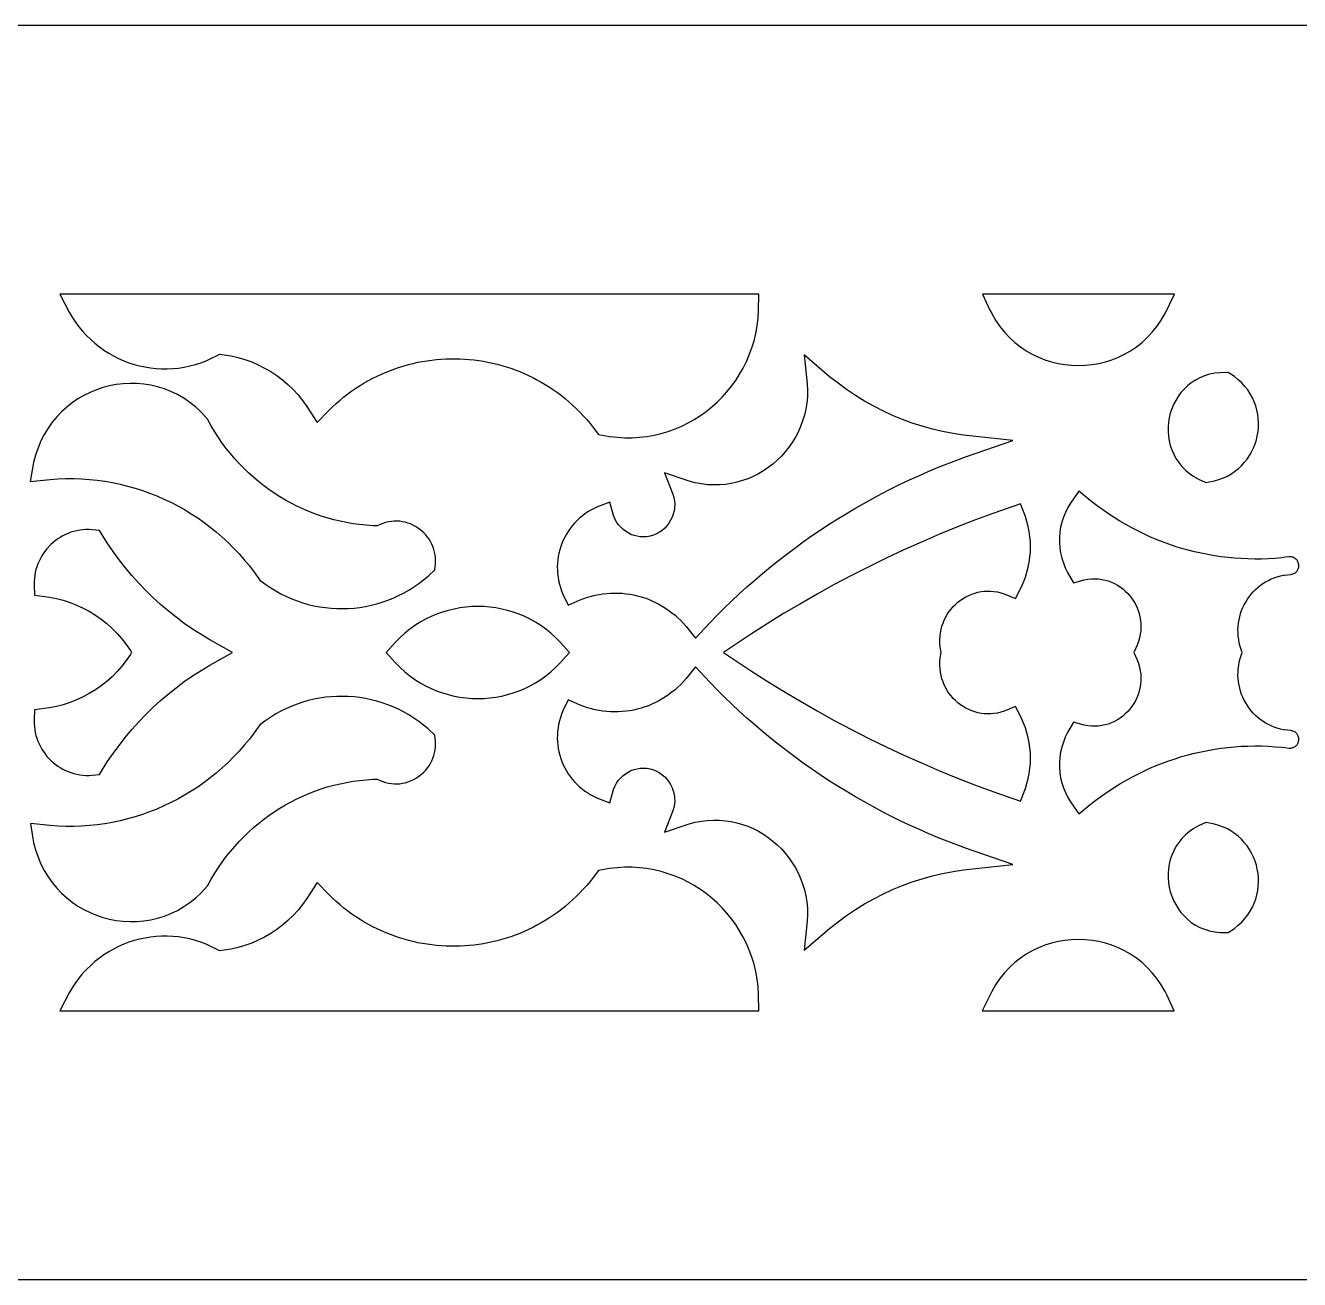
# Model space of a CAD drawing. Extents: x 431 to 1231, y 1060 to 1200.
# Drawn here: x 970.5 to 1112.7, y 1060.1 to 1200.1 of the extents above; entities that cross this region are included whole.
import ezdxf

# ---------------------------------------------------------------- set-up
doc = ezdxf.new("R2010")
doc.units = 0
doc.layers.add('LAYER_2', color=174, linetype='CONTINUOUS')

msp = doc.modelspace()

# ---------------------------------------------------------------- linework, layer by layer
at = {"layer": 'LAYER_2'}
for points in [[(430.92, 1060.08), (1230.92, 1060.08), (1230.92, 1200.08), (430.92, 1200.08)], [(1052.16, 1166.54), (1052.26, 1167.39), (1052.32, 1168.25), (1052.34, 1170.08), (974.33, 1170.08), (975.37, 1168.09), (975.71, 1167.52), (976.07, 1166.97), (976.46, 1166.44), (976.87, 1165.94), (977.31, 1165.47), (977.77, 1165.02), (978.24, 1164.6), (978.74, 1164.21), (979.25, 1163.84), (979.78, 1163.5), (980.32, 1163.19), (980.88, 1162.91), (981.45, 1162.66), (982.03, 1162.44), (982.63, 1162.25), (983.23, 1162.09), (983.84, 1161.96), (984.45, 1161.86), (985.07, 1161.79), (985.69, 1161.76), (986.32, 1161.75), (986.95, 1161.78), (987.58, 1161.84), (988.2, 1161.94), (988.83, 1162.07), (989.45, 1162.23), (990.06, 1162.43), (990.67, 1162.66), (991.27, 1162.93), (991.87, 1163.23), (992.14, 1163.39), (992.65, 1163.33), (993.44, 1163.2), (994.22, 1163.02), (994.99, 1162.79), (995.74, 1162.52), (996.47, 1162.2), (997.18, 1161.84), (997.87, 1161.44), (998.53, 1161), (999.17, 1160.52), (999.78, 1160), (1000.36, 1159.44), (1000.91, 1158.84), (1001.42, 1158.21), (1001.9, 1157.55), (1003.03, 1155.75), (1004.34, 1157.09), (1004.75, 1157.5), (1005.17, 1157.88), (1005.6, 1158.25), (1006.04, 1158.61), (1006.48, 1158.95), (1006.93, 1159.28), (1007.38, 1159.59), (1007.85, 1159.89), (1008.31, 1160.18), (1008.79, 1160.45), (1009.27, 1160.7), (1009.75, 1160.94), (1010.24, 1161.17), (1010.73, 1161.38), (1011.23, 1161.58), (1011.73, 1161.77), (1012.24, 1161.94), (1012.74, 1162.09), (1013.25, 1162.23), (1013.77, 1162.36), (1014.28, 1162.48), (1014.8, 1162.57), (1015.32, 1162.66), (1015.84, 1162.73), (1016.37, 1162.79), (1016.89, 1162.83), (1017.41, 1162.86), (1017.94, 1162.88), (1018.46, 1162.88), (1018.99, 1162.87), (1019.51, 1162.84), (1020.03, 1162.8), (1020.56, 1162.75), (1021.08, 1162.68), (1021.6, 1162.6), (1022.11, 1162.5), (1022.63, 1162.39), (1023.14, 1162.27), (1023.65, 1162.13), (1024.15, 1161.98), (1024.65, 1161.81), (1025.15, 1161.64), (1025.65, 1161.44), (1026.14, 1161.24), (1026.62, 1161.02), (1027.1, 1160.79), (1027.58, 1160.54), (1028.04, 1160.28), (1028.51, 1160), (1028.97, 1159.72), (1029.42, 1159.42), (1029.86, 1159.1), (1030.3, 1158.77), (1030.73, 1158.43), (1031.15, 1158.08), (1031.56, 1157.71), (1031.97, 1157.32), (1032.37, 1156.93), (1032.75, 1156.52), (1033.13, 1156.09), (1033.5, 1155.66), (1033.86, 1155.21), (1034.46, 1154.42), (1035.68, 1154.21), (1036.53, 1154.11), (1037.37, 1154.06), (1038.21, 1154.06), (1039.04, 1154.11), (1039.86, 1154.21), (1040.66, 1154.35), (1041.46, 1154.54), (1042.23, 1154.77), (1042.99, 1155.05), (1043.73, 1155.36), (1044.45, 1155.71), (1045.14, 1156.11), (1045.82, 1156.54), (1046.46, 1157), (1047.09, 1157.5), (1047.68, 1158.03), (1048.25, 1158.59), (1048.78, 1159.19), (1049.29, 1159.81), (1049.76, 1160.46), (1050.2, 1161.14), (1050.6, 1161.84), (1050.96, 1162.57), (1051.28, 1163.33), (1051.56, 1164.1), (1051.81, 1164.89), (1052, 1165.71)], [(1097.69, 1167.93), (1098.74, 1170.08), (1077.31, 1170.08), (1078.14, 1168.32), (1078.34, 1167.92), (1078.77, 1167.19), (1079.25, 1166.49), (1079.76, 1165.85), (1080.32, 1165.26), (1080.91, 1164.71), (1081.53, 1164.22), (1082.18, 1163.78), (1082.86, 1163.39), (1083.56, 1163.06), (1084.27, 1162.77), (1085, 1162.54), (1085.74, 1162.36), (1086.49, 1162.23), (1087.25, 1162.15), (1088.01, 1162.13), (1088.77, 1162.15), (1089.53, 1162.23), (1090.28, 1162.36), (1091.02, 1162.54), (1091.75, 1162.77), (1092.47, 1163.06), (1093.16, 1163.39), (1093.84, 1163.78), (1094.49, 1164.22), (1095.11, 1164.71), (1095.7, 1165.26), (1096.26, 1165.85), (1096.78, 1166.49), (1097.25, 1167.19)], [(1069.46, 1155.7), (1068.36, 1156.11), (1067.27, 1156.56), (1066.2, 1157.05), (1065.16, 1157.58), (1064.13, 1158.16), (1063.12, 1158.78), (1062.14, 1159.44), (1061.18, 1160.14), (1060.24, 1160.87), (1057.42, 1163.3), (1057.75, 1160.06), (1057.78, 1159.34), (1057.76, 1158.62), (1057.69, 1157.93), (1057.58, 1157.24), (1057.43, 1156.58), (1057.23, 1155.93), (1057, 1155.3), (1056.73, 1154.69), (1056.42, 1154.11), (1056.08, 1153.54), (1055.7, 1153.01), (1055.29, 1152.49), (1054.86, 1152.01), (1054.39, 1151.55), (1053.9, 1151.12), (1053.39, 1150.73), (1052.85, 1150.37), (1052.3, 1150.04), (1051.72, 1149.75), (1051.13, 1149.49), (1050.52, 1149.27), (1049.89, 1149.09), (1049.25, 1148.95), (1048.61, 1148.85), (1047.95, 1148.8), (1047.28, 1148.79), (1046.61, 1148.82), (1045.93, 1148.9), (1045.25, 1149.03), (1044.56, 1149.21), (1041.81, 1150.14), (1042.75, 1147.76), (1042.86, 1147.39), (1042.92, 1147.01), (1042.95, 1146.63), (1042.93, 1146.25), (1042.88, 1145.89), (1042.79, 1145.52), (1042.66, 1145.18), (1042.5, 1144.84), (1042.31, 1144.53), (1042.09, 1144.23), (1041.84, 1143.97), (1041.56, 1143.72), (1041.26, 1143.51), (1040.93, 1143.33), (1040.57, 1143.18), (1040.2, 1143.07), (1039.84, 1143.01), (1039.47, 1142.99), (1039.11, 1143), (1038.76, 1143.06), (1038.41, 1143.15), (1038.07, 1143.27), (1037.75, 1143.43), (1037.45, 1143.62), (1037.16, 1143.85), (1036.9, 1144.1), (1036.66, 1144.38), (1036.46, 1144.69), (1036.28, 1145.02), (1036.13, 1145.38), (1035.71, 1146.86), (1034.33, 1146.33), (1033.95, 1146.16), (1033.6, 1145.98), (1033.25, 1145.77), (1032.93, 1145.55), (1032.61, 1145.32), (1032.31, 1145.07), (1032.03, 1144.8), (1031.76, 1144.52), (1031.51, 1144.23), (1031.28, 1143.93), (1031.06, 1143.61), (1030.86, 1143.29), (1030.68, 1142.96), (1030.51, 1142.62), (1030.36, 1142.27), (1030.23, 1141.91), (1030.12, 1141.55), (1030.03, 1141.18), (1029.96, 1140.8), (1029.9, 1140.43), (1029.87, 1140.04), (1029.85, 1139.66), (1029.86, 1139.27), (1029.88, 1138.89), (1029.93, 1138.5), (1029.99, 1138.11), (1030.08, 1137.73), (1030.19, 1137.34), (1030.32, 1136.96), (1030.48, 1136.59), (1031.06, 1135.37), (1032.39, 1135.95), (1032.81, 1136.11), (1033.23, 1136.25), (1033.65, 1136.38), (1034.08, 1136.48), (1034.51, 1136.57), (1034.94, 1136.63), (1035.37, 1136.68), (1035.8, 1136.71), (1036.23, 1136.72), (1036.66, 1136.71), (1037.09, 1136.69), (1037.52, 1136.65), (1037.94, 1136.59), (1038.36, 1136.51), (1038.78, 1136.41), (1039.2, 1136.3), (1039.61, 1136.17), (1040.01, 1136.02), (1040.41, 1135.86), (1040.8, 1135.68), (1041.18, 1135.48), (1041.56, 1135.27), (1041.93, 1135.04), (1042.29, 1134.79), (1042.64, 1134.53), (1042.99, 1134.25), (1043.32, 1133.95), (1043.64, 1133.64), (1043.95, 1133.32), (1044.25, 1132.98), (1045.27, 1131.7), (1046.87, 1133.39), (1047.67, 1134.22), (1048.49, 1135.03), (1049.32, 1135.84), (1050.16, 1136.62), (1051.02, 1137.4), (1051.88, 1138.16), (1052.76, 1138.91), (1053.64, 1139.64), (1054.54, 1140.36), (1055.45, 1141.06), (1056.36, 1141.75), (1057.29, 1142.43), (1058.23, 1143.09), (1059.18, 1143.73), (1060.13, 1144.36), (1061.1, 1144.98), (1062.08, 1145.58), (1063.06, 1146.16), (1064.05, 1146.73), (1065.06, 1147.29), (1066.07, 1147.83), (1067.08, 1148.35), (1068.11, 1148.86), (1069.15, 1149.35), (1070.19, 1149.82), (1071.24, 1150.28), (1072.3, 1150.72), (1073.37, 1151.15), (1074.44, 1151.56), (1075.52, 1151.95), (1080.69, 1153.75), (1075.19, 1154.36), (1074.02, 1154.53), (1072.86, 1154.76), (1071.72, 1155.03), (1070.58, 1155.34)], [(1104.74, 1161.33), (1103.84, 1161.32), (1103.23, 1161.26), (1102.65, 1161.15), (1102.09, 1160.98), (1101.56, 1160.76), (1101.07, 1160.5), (1100.61, 1160.2), (1100.19, 1159.87), (1099.8, 1159.5), (1099.45, 1159.1), (1099.14, 1158.68), (1098.87, 1158.23), (1098.63, 1157.77), (1098.43, 1157.29), (1098.27, 1156.8), (1098.15, 1156.29), (1098.07, 1155.78), (1098.03, 1155.26), (1098.02, 1154.75), (1098.06, 1154.23), (1098.14, 1153.71), (1098.27, 1153.2), (1098.43, 1152.7), (1098.65, 1152.21), (1098.9, 1151.73), (1099.21, 1151.28), (1099.56, 1150.85), (1099.96, 1150.44), (1100.4, 1150.07), (1100.89, 1149.73), (1101.43, 1149.43), (1102.25, 1149.07), (1103.06, 1149.21), (1103.59, 1149.35), (1104.1, 1149.53), (1104.57, 1149.75), (1105.02, 1150), (1105.45, 1150.28), (1105.84, 1150.59), (1106.2, 1150.92), (1106.53, 1151.29), (1106.84, 1151.67), (1107.11, 1152.07), (1107.34, 1152.49), (1107.55, 1152.92), (1107.73, 1153.37), (1107.87, 1153.82), (1107.98, 1154.29), (1108.06, 1154.76), (1108.1, 1155.23), (1108.11, 1155.71), (1108.09, 1156.19), (1108.03, 1156.67), (1107.94, 1157.14), (1107.81, 1157.61), (1107.64, 1158.07), (1107.44, 1158.52), (1107.2, 1158.96), (1106.92, 1159.39), (1106.6, 1159.79), (1106.25, 1160.18), (1105.86, 1160.54), (1105.43, 1160.88)], [(1016.22, 1140.98), (1016.16, 1141.29), (1016.07, 1141.6), (1015.97, 1141.9), (1015.84, 1142.19), (1015.7, 1142.46), (1015.54, 1142.72), (1015.37, 1142.97), (1015.17, 1143.21), (1014.96, 1143.43), (1014.74, 1143.64), (1014.51, 1143.83), (1014.26, 1144.01), (1014.01, 1144.16), (1013.74, 1144.3), (1013.46, 1144.43), (1013.17, 1144.53), (1012.88, 1144.62), (1012.58, 1144.68), (1012.27, 1144.73), (1011.96, 1144.75), (1011.64, 1144.75), (1011.33, 1144.72), (1011.01, 1144.67), (1010.69, 1144.6), (1010.38, 1144.5), (1010.07, 1144.38), (1009.74, 1144.22), (1009.27, 1144.24), (1008.52, 1144.29), (1007.79, 1144.36), (1007.05, 1144.46), (1006.32, 1144.58), (1005.6, 1144.73), (1004.89, 1144.9), (1004.18, 1145.1), (1003.49, 1145.32), (1002.8, 1145.56), (1002.12, 1145.83), (1001.45, 1146.11), (1000.79, 1146.42), (1000.14, 1146.75), (999.5, 1147.1), (998.87, 1147.47), (998.26, 1147.87), (997.65, 1148.28), (997.07, 1148.72), (996.49, 1149.17), (995.93, 1149.64), (995.39, 1150.13), (994.86, 1150.65), (994.34, 1151.18), (993.84, 1151.72), (993.36, 1152.29), (992.9, 1152.87), (992.46, 1153.47), (992.03, 1154.09), (991.62, 1154.73), (991.23, 1155.38), (990.81, 1156.15), (990.45, 1156.55), (990.15, 1156.87), (989.83, 1157.17), (989.51, 1157.47), (988.85, 1157.99), (988.17, 1158.46), (987.46, 1158.87), (986.73, 1159.22), (985.99, 1159.51), (985.24, 1159.75), (984.47, 1159.93), (983.71, 1160.05), (982.93, 1160.12), (982.16, 1160.13), (981.39, 1160.09), (980.63, 1160), (979.88, 1159.85), (979.14, 1159.66), (978.41, 1159.41), (977.7, 1159.12), (977.01, 1158.78), (976.35, 1158.39), (975.71, 1157.96), (975.1, 1157.48), (974.52, 1156.95), (973.98, 1156.38), (973.47, 1155.78), (973.01, 1155.12), (972.58, 1154.43), (972.21, 1153.7), (971.89, 1152.93), (971.62, 1152.13), (971.4, 1151.29), (971.02, 1149.17), (973.24, 1149.41), (974.12, 1149.47), (975.01, 1149.5), (975.88, 1149.5), (976.76, 1149.47), (977.63, 1149.41), (978.49, 1149.32), (979.35, 1149.2), (980.2, 1149.05), (981.05, 1148.87), (981.89, 1148.67), (982.72, 1148.43), (983.54, 1148.17), (984.35, 1147.88), (985.15, 1147.56), (985.94, 1147.22), (986.72, 1146.85), (987.49, 1146.45), (988.24, 1146.03), (988.98, 1145.58), (989.71, 1145.11), (990.42, 1144.61), (991.11, 1144.09), (991.79, 1143.54), (992.45, 1142.97), (993.1, 1142.37), (993.72, 1141.75), (994.33, 1141.11), (994.91, 1140.44), (995.48, 1139.75), (996.02, 1139.04), (996.65, 1138.16), (997.3, 1137.68), (997.86, 1137.3), (998.43, 1136.95), (999.01, 1136.63), (999.61, 1136.34), (1000.21, 1136.08), (1000.82, 1135.84), (1001.44, 1135.64), (1002.06, 1135.46), (1002.69, 1135.31), (1003.32, 1135.19), (1003.96, 1135.09), (1004.6, 1135.03), (1005.24, 1134.99), (1005.88, 1134.98), (1006.52, 1135), (1007.16, 1135.05), (1007.8, 1135.12), (1008.43, 1135.23), (1009.06, 1135.36), (1009.69, 1135.52), (1010.31, 1135.7), (1010.92, 1135.92), (1011.52, 1136.16), (1012.11, 1136.43), (1012.7, 1136.72), (1013.27, 1137.05), (1013.83, 1137.4), (1014.38, 1137.78), (1014.91, 1138.18), (1015.43, 1138.61), (1016.19, 1139.31), (1016.26, 1139.98), (1016.27, 1140.32), (1016.25, 1140.65)], [(1088.07, 1112.07), (1089.51, 1113.25), (1090.12, 1113.72), (1090.74, 1114.17), (1091.37, 1114.61), (1092, 1115.02), (1092.65, 1115.42), (1093.3, 1115.81), (1093.97, 1116.17), (1094.64, 1116.52), (1095.32, 1116.85), (1096, 1117.16), (1096.69, 1117.46), (1097.39, 1117.74), (1098.1, 1117.99), (1098.81, 1118.23), (1099.53, 1118.46), (1100.25, 1118.66), (1100.98, 1118.84), (1101.71, 1119.01), (1102.45, 1119.16), (1103.19, 1119.28), (1103.93, 1119.39), (1104.68, 1119.48), (1105.43, 1119.56), (1106.18, 1119.61), (1106.93, 1119.64), (1107.69, 1119.65), (1108.45, 1119.65), (1109.2, 1119.62), (1109.96, 1119.57), (1110.71, 1119.51), (1111.05, 1119.46), (1111.52, 1119.42), (1111.64, 1119.41), (1111.75, 1119.42), (1111.86, 1119.44), (1111.96, 1119.46), (1112.05, 1119.5), (1112.14, 1119.54), (1112.22, 1119.59), (1112.29, 1119.65), (1112.35, 1119.72), (1112.41, 1119.79), (1112.46, 1119.86), (1112.5, 1119.94), (1112.54, 1120.03), (1112.57, 1120.11), (1112.59, 1120.2), (1112.6, 1120.29), (1112.61, 1120.38), (1112.61, 1120.47), (1112.6, 1120.56), (1112.58, 1120.65), (1112.55, 1120.74), (1112.52, 1120.82), (1112.48, 1120.9), (1112.43, 1120.98), (1112.37, 1121.05), (1112.3, 1121.12), (1112.23, 1121.18), (1112.14, 1121.23), (1112.05, 1121.27), (1111.95, 1121.31), (1111.84, 1121.34), (1111.72, 1121.36), (1110.97, 1121.44), (1110.92, 1121.45), (1110.55, 1121.53), (1110.2, 1121.63), (1109.86, 1121.74), (1109.53, 1121.88), (1109.21, 1122.03), (1108.9, 1122.21), (1108.6, 1122.4), (1108.31, 1122.6), (1108.04, 1122.82), (1107.78, 1123.06), (1107.53, 1123.31), (1107.3, 1123.58), (1107.08, 1123.86), (1106.88, 1124.15), (1106.69, 1124.45), (1106.52, 1124.76), (1106.37, 1125.08), (1106.23, 1125.41), (1106.12, 1125.75), (1106.02, 1126.09), (1105.94, 1126.45), (1105.88, 1126.8), (1105.84, 1127.16), (1105.82, 1127.53), (1105.83, 1127.9), (1105.85, 1128.27), (1105.9, 1128.64), (1105.97, 1129.02), (1106.06, 1129.4), (1106.28, 1130.08), (1106.06, 1130.77), (1105.97, 1131.15), (1105.9, 1131.52), (1105.85, 1131.9), (1105.83, 1132.27), (1105.82, 1132.64), (1105.84, 1133), (1105.88, 1133.37), (1105.94, 1133.72), (1106.02, 1134.07), (1106.12, 1134.42), (1106.23, 1134.76), (1106.37, 1135.09), (1106.52, 1135.41), (1106.69, 1135.72), (1106.88, 1136.02), (1107.08, 1136.31), (1107.3, 1136.59), (1107.53, 1136.85), (1107.78, 1137.11), (1108.04, 1137.34), (1108.31, 1137.57), (1108.6, 1137.77), (1108.9, 1137.96), (1109.21, 1138.13), (1109.53, 1138.29), (1109.86, 1138.43), (1110.2, 1138.54), (1110.55, 1138.64), (1110.92, 1138.72), (1110.97, 1138.72), (1111.72, 1138.81), (1111.84, 1138.83), (1111.95, 1138.86), (1112.05, 1138.89), (1112.14, 1138.94), (1112.23, 1138.99), (1112.3, 1139.05), (1112.37, 1139.12), (1112.43, 1139.19), (1112.48, 1139.27), (1112.52, 1139.35), (1112.55, 1139.43), (1112.58, 1139.52), (1112.6, 1139.61), (1112.61, 1139.7), (1112.61, 1139.79), (1112.6, 1139.88), (1112.59, 1139.97), (1112.57, 1140.06), (1112.54, 1140.14), (1112.5, 1140.22), (1112.46, 1140.3), (1112.41, 1140.38), (1112.35, 1140.45), (1112.29, 1140.52), (1112.22, 1140.57), (1112.14, 1140.63), (1112.05, 1140.67), (1111.96, 1140.71), (1111.86, 1140.73), (1111.75, 1140.75), (1111.64, 1140.76), (1111.52, 1140.75), (1111.05, 1140.71), (1110.71, 1140.66), (1109.96, 1140.59), (1109.2, 1140.55), (1108.45, 1140.52), (1107.69, 1140.52), (1106.93, 1140.53), (1106.18, 1140.56), (1105.43, 1140.61), (1104.68, 1140.68), (1103.93, 1140.77), (1103.19, 1140.88), (1102.45, 1141.01), (1101.71, 1141.16), (1100.98, 1141.33), (1100.25, 1141.51), (1099.53, 1141.71), (1098.81, 1141.93), (1098.1, 1142.17), (1097.39, 1142.43), (1096.69, 1142.71), (1096, 1143), (1095.32, 1143.32), (1094.64, 1143.65), (1093.97, 1143.99), (1093.3, 1144.36), (1092.65, 1144.74), (1092, 1145.14), (1091.37, 1145.56), (1090.74, 1146), (1090.12, 1146.45), (1089.51, 1146.92), (1088.07, 1148.09), (1087.13, 1146.77), (1086.82, 1146.26), (1086.56, 1145.73), (1086.34, 1145.19), (1086.16, 1144.64), (1086.03, 1144.07), (1085.94, 1143.5), (1085.89, 1142.93), (1085.89, 1142.35), (1085.93, 1141.77), (1086.02, 1141.2), (1086.15, 1140.63), (1086.33, 1140.08), (1086.54, 1139.53), (1086.81, 1139), (1087.48, 1137.87), (1088.67, 1138.19), (1089.08, 1138.26), (1089.48, 1138.31), (1089.87, 1138.32), (1090.25, 1138.3), (1090.63, 1138.25), (1090.99, 1138.17), (1091.35, 1138.07), (1091.7, 1137.94), (1092.03, 1137.79), (1092.36, 1137.61), (1092.67, 1137.41), (1092.96, 1137.19), (1093.24, 1136.94), (1093.51, 1136.68), (1093.75, 1136.4), (1093.98, 1136.1), (1094.19, 1135.79), (1094.37, 1135.47), (1094.54, 1135.13), (1094.68, 1134.78), (1094.79, 1134.42), (1094.88, 1134.05), (1094.95, 1133.67), (1094.98, 1133.29), (1094.99, 1132.9), (1094.97, 1132.51), (1094.92, 1132.12), (1094.84, 1131.72), (1094.72, 1131.32), (1094.57, 1130.92), (1094.19, 1130.08), (1094.57, 1129.25), (1094.72, 1128.85), (1094.84, 1128.45), (1094.92, 1128.05), (1094.97, 1127.66), (1094.99, 1127.27), (1094.98, 1126.88), (1094.95, 1126.5), (1094.88, 1126.12), (1094.79, 1125.75), (1094.68, 1125.39), (1094.54, 1125.04), (1094.37, 1124.7), (1094.19, 1124.38), (1093.98, 1124.06), (1093.75, 1123.77), (1093.51, 1123.49), (1093.24, 1123.23), (1092.96, 1122.98), (1092.67, 1122.76), (1092.36, 1122.56), (1092.03, 1122.38), (1091.7, 1122.23), (1091.35, 1122.1), (1090.99, 1122), (1090.63, 1121.92), (1090.25, 1121.87), (1089.87, 1121.85), (1089.48, 1121.86), (1089.08, 1121.91), (1088.67, 1121.98), (1087.48, 1122.3), (1086.81, 1121.17), (1086.54, 1120.64), (1086.33, 1120.09), (1086.15, 1119.53), (1086.02, 1118.97), (1085.93, 1118.39), (1085.89, 1117.82), (1085.89, 1117.24), (1085.94, 1116.67), (1086.03, 1116.1), (1086.16, 1115.53), (1086.34, 1114.98), (1086.56, 1114.44), (1086.82, 1113.91), (1087.13, 1113.4)], [(1048.41, 1130.08), (1051.43, 1128.07), (1053.26, 1126.9), (1055.11, 1125.75), (1056.98, 1124.64), (1058.86, 1123.56), (1060.76, 1122.51), (1062.68, 1121.49), (1064.62, 1120.5), (1066.57, 1119.55), (1068.53, 1118.63), (1070.51, 1117.75), (1072.51, 1116.89), (1074.52, 1116.07), (1076.54, 1115.28), (1078.58, 1114.53), (1081.54, 1113.49), (1082.09, 1114.91), (1082.26, 1115.46), (1082.41, 1116.02), (1082.52, 1116.59), (1082.6, 1117.16), (1082.65, 1117.73), (1082.66, 1118.3), (1082.65, 1118.87), (1082.6, 1119.44), (1082.52, 1120.01), (1082.41, 1120.57), (1082.27, 1121.13), (1082.1, 1121.67), (1081.89, 1122.21), (1081.65, 1122.75), (1080.98, 1124.04), (1079.72, 1123.54), (1079.34, 1123.42), (1078.97, 1123.33), (1078.59, 1123.27), (1078.22, 1123.23), (1077.86, 1123.23), (1077.5, 1123.25), (1077.14, 1123.29), (1076.79, 1123.36), (1076.44, 1123.45), (1076.11, 1123.57), (1075.78, 1123.71), (1075.46, 1123.87), (1075.15, 1124.05), (1074.85, 1124.25), (1074.57, 1124.47), (1074.3, 1124.71), (1074.04, 1124.96), (1073.81, 1125.23), (1073.58, 1125.52), (1073.38, 1125.82), (1073.2, 1126.14), (1073.04, 1126.47), (1072.9, 1126.81), (1072.78, 1127.16), (1072.68, 1127.52), (1072.62, 1127.9), (1072.57, 1128.28), (1072.55, 1128.67), (1072.56, 1129.07), (1072.6, 1129.48), (1072.7, 1130.08), (1072.6, 1130.69), (1072.56, 1131.1), (1072.55, 1131.5), (1072.57, 1131.89), (1072.62, 1132.27), (1072.68, 1132.64), (1072.78, 1133.01), (1072.9, 1133.36), (1073.04, 1133.7), (1073.2, 1134.03), (1073.38, 1134.35), (1073.58, 1134.65), (1073.81, 1134.94), (1074.04, 1135.21), (1074.3, 1135.46), (1074.57, 1135.7), (1074.85, 1135.92), (1075.15, 1136.12), (1075.46, 1136.3), (1075.78, 1136.46), (1076.11, 1136.6), (1076.44, 1136.71), (1076.79, 1136.81), (1077.14, 1136.88), (1077.5, 1136.92), (1077.86, 1136.94), (1078.22, 1136.93), (1078.59, 1136.9), (1078.97, 1136.84), (1079.34, 1136.75), (1079.72, 1136.63), (1080.98, 1136.13), (1081.65, 1137.42), (1081.89, 1137.95), (1082.1, 1138.49), (1082.27, 1139.04), (1082.41, 1139.6), (1082.52, 1140.16), (1082.6, 1140.73), (1082.65, 1141.3), (1082.66, 1141.87), (1082.65, 1142.44), (1082.6, 1143.01), (1082.52, 1143.58), (1082.41, 1144.14), (1082.26, 1144.7), (1082.09, 1145.26), (1081.54, 1146.68), (1078.58, 1145.64), (1076.54, 1144.88), (1074.52, 1144.1), (1072.51, 1143.28), (1070.51, 1142.42), (1068.53, 1141.54), (1066.57, 1140.62), (1064.62, 1139.66), (1062.68, 1138.68), (1060.76, 1137.66), (1058.86, 1136.61), (1056.98, 1135.53), (1055.11, 1134.42), (1053.26, 1133.27), (1051.43, 1132.09)], [(973.82, 1142.56), (973.33, 1142.14), (972.88, 1141.67), (972.49, 1141.16), (972.31, 1140.87), (972.15, 1140.58), (972, 1140.28), (971.87, 1139.98), (971.76, 1139.66), (971.66, 1139.34), (971.58, 1139.01), (971.52, 1138.67), (971.48, 1138.33), (971.45, 1137.98), (971.45, 1137.63), (971.5, 1136.49), (973.16, 1136.27), (973.94, 1136.12), (974.71, 1135.92), (975.46, 1135.67), (976.2, 1135.38), (976.92, 1135.05), (977.61, 1134.68), (978.29, 1134.26), (978.93, 1133.81), (979.56, 1133.31), (980.15, 1132.78), (980.71, 1132.22), (981.24, 1131.62), (981.74, 1130.98), (982.2, 1130.31), (982.34, 1130.08), (982.2, 1129.86), (981.74, 1129.19), (981.24, 1128.55), (980.71, 1127.95), (980.15, 1127.38), (979.56, 1126.85), (978.93, 1126.36), (978.29, 1125.91), (977.61, 1125.49), (976.92, 1125.12), (976.2, 1124.79), (975.46, 1124.5), (974.71, 1124.25), (973.94, 1124.05), (973.16, 1123.9), (971.5, 1123.68), (971.45, 1122.54), (971.45, 1122.18), (971.48, 1121.84), (971.52, 1121.5), (971.58, 1121.16), (971.66, 1120.83), (971.76, 1120.51), (971.87, 1120.19), (972, 1119.89), (972.15, 1119.59), (972.31, 1119.3), (972.49, 1119.02), (972.68, 1118.76), (972.89, 1118.49), (973.33, 1118.02), (973.82, 1117.61), (974.09, 1117.41), (974.37, 1117.23), (974.65, 1117.07), (974.95, 1116.92), (975.25, 1116.79), (975.57, 1116.67), (975.89, 1116.58), (976.22, 1116.5), (976.55, 1116.43), (976.89, 1116.39), (977.24, 1116.37), (977.59, 1116.37), (977.94, 1116.39), (978.74, 1116.48), (979.62, 1117.86), (980.26, 1118.8), (980.94, 1119.72), (981.64, 1120.62), (982.37, 1121.49), (983.13, 1122.34), (983.91, 1123.15), (984.72, 1123.95), (985.56, 1124.71), (986.42, 1125.45), (987.3, 1126.15), (988.21, 1126.83), (989.14, 1127.48), (990.09, 1128.09), (991.06, 1128.68), (993.59, 1130.08), (991.06, 1131.49), (990.09, 1132.08), (989.14, 1132.69), (988.21, 1133.34), (987.3, 1134.02), (986.42, 1134.72), (985.56, 1135.46), (984.72, 1136.22), (983.91, 1137.01), (983.13, 1137.83), (982.37, 1138.68), (981.64, 1139.55), (980.94, 1140.44), (980.26, 1141.36), (979.62, 1142.31), (978.74, 1143.69), (977.94, 1143.78), (977.59, 1143.8), (977.24, 1143.8), (976.89, 1143.78), (976.55, 1143.73), (976.22, 1143.67), (975.89, 1143.59), (975.57, 1143.5), (975.25, 1143.38), (974.95, 1143.25), (974.65, 1143.1), (974.37, 1142.94), (974.09, 1142.76)], [(1022.32, 1125.01), (1022.98, 1125.1), (1023.64, 1125.22), (1024.3, 1125.38), (1024.94, 1125.58), (1025.58, 1125.81), (1026.21, 1126.07), (1026.82, 1126.37), (1027.43, 1126.71), (1028.01, 1127.08), (1028.58, 1127.49), (1029.13, 1127.93), (1029.66, 1128.41), (1030.17, 1128.92), (1031.21, 1130.08), (1030.17, 1131.25), (1029.66, 1131.76), (1029.13, 1132.24), (1028.58, 1132.68), (1028.01, 1133.09), (1027.43, 1133.46), (1026.82, 1133.79), (1026.21, 1134.09), (1025.58, 1134.36), (1024.94, 1134.59), (1024.3, 1134.79), (1023.64, 1134.94), (1022.98, 1135.07), (1022.32, 1135.16), (1021.65, 1135.21), (1020.98, 1135.23), (1020.31, 1135.21), (1019.65, 1135.16), (1018.98, 1135.07), (1018.32, 1134.94), (1017.67, 1134.79), (1017.02, 1134.59), (1016.38, 1134.36), (1015.76, 1134.09), (1015.14, 1133.79), (1014.54, 1133.46), (1013.95, 1133.09), (1013.38, 1132.68), (1012.83, 1132.24), (1012.3, 1131.76), (1011.79, 1131.25), (1010.76, 1130.08), (1011.79, 1128.92), (1012.3, 1128.41), (1012.83, 1127.93), (1013.38, 1127.49), (1013.95, 1127.08), (1014.54, 1126.71), (1015.14, 1126.37), (1015.76, 1126.07), (1016.38, 1125.81), (1017.02, 1125.58), (1017.67, 1125.38), (1018.32, 1125.22), (1018.98, 1125.1), (1019.65, 1125.01), (1020.31, 1124.96), (1020.98, 1124.94), (1021.65, 1124.96)], [(1057.42, 1096.86), (1060.24, 1099.29), (1061.18, 1100.03), (1062.14, 1100.73), (1063.12, 1101.39), (1064.13, 1102.01), (1065.16, 1102.59), (1066.2, 1103.12), (1067.27, 1103.61), (1068.36, 1104.06), (1069.46, 1104.47), (1070.58, 1104.83), (1071.72, 1105.14), (1072.86, 1105.41), (1074.02, 1105.63), (1075.19, 1105.81), (1080.69, 1106.42), (1075.52, 1108.21), (1074.44, 1108.61), (1073.37, 1109.02), (1072.3, 1109.44), (1071.24, 1109.89), (1070.19, 1110.35), (1069.15, 1110.82), (1068.11, 1111.31), (1067.08, 1111.82), (1066.07, 1112.34), (1065.06, 1112.88), (1064.05, 1113.44), (1063.06, 1114), (1062.08, 1114.59), (1061.1, 1115.19), (1060.13, 1115.81), (1059.18, 1116.44), (1058.23, 1117.08), (1057.29, 1117.74), (1056.36, 1118.42), (1055.45, 1119.11), (1054.54, 1119.81), (1053.64, 1120.53), (1052.76, 1121.26), (1051.88, 1122.01), (1051.02, 1122.77), (1050.16, 1123.54), (1049.32, 1124.33), (1048.49, 1125.13), (1047.67, 1125.95), (1046.87, 1126.78), (1045.27, 1128.47), (1044.25, 1127.19), (1043.95, 1126.85), (1043.64, 1126.52), (1043.32, 1126.21), (1042.99, 1125.92), (1042.64, 1125.64), (1042.29, 1125.38), (1041.93, 1125.13), (1041.56, 1124.9), (1041.18, 1124.69), (1040.8, 1124.49), (1040.41, 1124.31), (1040.01, 1124.14), (1039.61, 1124), (1039.2, 1123.87), (1038.78, 1123.75), (1038.36, 1123.66), (1037.94, 1123.58), (1037.52, 1123.52), (1037.09, 1123.48), (1036.66, 1123.45), (1036.23, 1123.45), (1035.8, 1123.46), (1035.37, 1123.49), (1034.94, 1123.54), (1034.51, 1123.6), (1034.08, 1123.69), (1033.65, 1123.79), (1033.23, 1123.92), (1032.81, 1124.06), (1032.39, 1124.22), (1031.06, 1124.8), (1030.48, 1123.58), (1030.32, 1123.2), (1030.19, 1122.82), (1030.08, 1122.44), (1029.99, 1122.05), (1029.93, 1121.67), (1029.88, 1121.28), (1029.86, 1120.89), (1029.85, 1120.51), (1029.87, 1120.12), (1029.9, 1119.74), (1029.96, 1119.36), (1030.03, 1118.99), (1030.12, 1118.62), (1030.23, 1118.26), (1030.36, 1117.9), (1030.51, 1117.55), (1030.68, 1117.21), (1030.86, 1116.88), (1031.06, 1116.55), (1031.28, 1116.24), (1031.51, 1115.94), (1031.76, 1115.65), (1032.03, 1115.37), (1032.31, 1115.1), (1032.61, 1114.85), (1032.93, 1114.62), (1033.25, 1114.4), (1033.6, 1114.19), (1033.95, 1114.01), (1034.33, 1113.84), (1035.71, 1113.31), (1036.13, 1114.78), (1036.28, 1115.14), (1036.46, 1115.48), (1036.66, 1115.79), (1036.9, 1116.07), (1037.16, 1116.32), (1037.45, 1116.55), (1037.75, 1116.74), (1038.07, 1116.9), (1038.41, 1117.02), (1038.76, 1117.11), (1039.11, 1117.17), (1039.47, 1117.18), (1039.84, 1117.16), (1040.2, 1117.09), (1040.57, 1116.99), (1040.93, 1116.84), (1041.26, 1116.66), (1041.56, 1116.44), (1041.84, 1116.2), (1042.09, 1115.93), (1042.31, 1115.64), (1042.5, 1115.33), (1042.66, 1114.99), (1042.79, 1114.64), (1042.88, 1114.28), (1042.93, 1113.91), (1042.95, 1113.54), (1042.92, 1113.16), (1042.86, 1112.78), (1042.75, 1112.41), (1041.81, 1110.03), (1044.56, 1110.95), (1045.25, 1111.13), (1045.93, 1111.26), (1046.61, 1111.34), (1047.28, 1111.38), (1047.95, 1111.37), (1048.61, 1111.31), (1049.25, 1111.22), (1049.89, 1111.08), (1050.52, 1110.9), (1051.13, 1110.68), (1051.72, 1110.42), (1052.3, 1110.13), (1052.85, 1109.8), (1053.39, 1109.44), (1053.9, 1109.04), (1054.39, 1108.62), (1054.86, 1108.16), (1055.29, 1107.67), (1055.7, 1107.16), (1056.08, 1106.62), (1056.42, 1106.06), (1056.73, 1105.47), (1057, 1104.87), (1057.23, 1104.24), (1057.43, 1103.59), (1057.58, 1102.93), (1057.69, 1102.24), (1057.76, 1101.54), (1057.78, 1100.83), (1057.75, 1100.1)], [(971.05, 1110.99), (971.32, 1109.31), (971.4, 1108.87), (971.62, 1108.04), (971.89, 1107.24), (972.21, 1106.47), (972.58, 1105.74), (973.01, 1105.04), (973.47, 1104.39), (973.98, 1103.78), (974.52, 1103.22), (975.1, 1102.69), (975.71, 1102.21), (976.35, 1101.78), (977.01, 1101.39), (977.7, 1101.05), (978.41, 1100.76), (979.14, 1100.51), (979.88, 1100.32), (980.63, 1100.17), (981.39, 1100.08), (982.16, 1100.04), (982.93, 1100.05), (983.71, 1100.12), (984.47, 1100.24), (985.24, 1100.42), (985.99, 1100.65), (986.73, 1100.95), (987.46, 1101.3), (988.17, 1101.71), (988.85, 1102.18), (989.51, 1102.71), (990.14, 1103.29), (990.45, 1103.62), (990.81, 1104.02), (991.23, 1104.79), (991.62, 1105.44), (992.03, 1106.08), (992.46, 1106.69), (992.9, 1107.3), (993.36, 1107.88), (993.84, 1108.44), (994.34, 1108.99), (994.86, 1109.52), (995.39, 1110.03), (995.93, 1110.53), (996.49, 1111), (997.07, 1111.45), (997.65, 1111.89), (998.26, 1112.3), (998.87, 1112.69), (999.5, 1113.07), (1000.14, 1113.42), (1000.79, 1113.75), (1001.45, 1114.06), (1002.12, 1114.34), (1002.8, 1114.61), (1003.49, 1114.85), (1004.18, 1115.07), (1004.89, 1115.26), (1005.6, 1115.44), (1006.32, 1115.58), (1007.05, 1115.71), (1007.79, 1115.81), (1008.52, 1115.88), (1009.27, 1115.93), (1009.74, 1115.95), (1010.07, 1115.79), (1010.38, 1115.67), (1010.69, 1115.57), (1011.01, 1115.5), (1011.33, 1115.45), (1011.64, 1115.42), (1011.96, 1115.42), (1012.27, 1115.44), (1012.58, 1115.49), (1012.88, 1115.55), (1013.17, 1115.64), (1013.46, 1115.74), (1013.74, 1115.86), (1014.01, 1116), (1014.26, 1116.16), (1014.51, 1116.34), (1014.74, 1116.53), (1014.96, 1116.74), (1015.17, 1116.96), (1015.37, 1117.19), (1015.54, 1117.44), (1015.7, 1117.71), (1015.84, 1117.98), (1015.97, 1118.27), (1016.07, 1118.57), (1016.16, 1118.87), (1016.22, 1119.19), (1016.25, 1119.52), (1016.27, 1119.85), (1016.26, 1120.19), (1016.19, 1120.86), (1015.43, 1121.55), (1014.91, 1121.99), (1014.38, 1122.39), (1013.83, 1122.77), (1013.27, 1123.12), (1012.7, 1123.45), (1012.11, 1123.74), (1011.52, 1124.01), (1010.92, 1124.25), (1010.31, 1124.47), (1009.69, 1124.65), (1009.06, 1124.81), (1008.43, 1124.94), (1007.8, 1125.05), (1007.16, 1125.12), (1006.52, 1125.17), (1005.88, 1125.19), (1005.24, 1125.18), (1004.6, 1125.14), (1003.96, 1125.08), (1003.32, 1124.98), (1002.69, 1124.86), (1002.06, 1124.71), (1001.44, 1124.53), (1000.82, 1124.33), (1000.21, 1124.09), (999.61, 1123.83), (999.01, 1123.54), (998.43, 1123.22), (997.86, 1122.87), (997.3, 1122.49), (996.65, 1122), (996.02, 1121.13), (995.48, 1120.42), (994.91, 1119.73), (994.33, 1119.06), (993.72, 1118.42), (993.1, 1117.8), (992.45, 1117.2), (991.79, 1116.63), (991.11, 1116.08), (990.42, 1115.56), (989.71, 1115.06), (988.98, 1114.59), (988.24, 1114.14), (987.49, 1113.71), (986.72, 1113.32), (985.94, 1112.95), (985.15, 1112.6), (984.35, 1112.29), (983.54, 1112), (982.72, 1111.74), (981.89, 1111.5), (981.05, 1111.3), (980.2, 1111.12), (979.35, 1110.97), (978.49, 1110.85), (977.63, 1110.76), (976.76, 1110.7), (975.88, 1110.67), (975.01, 1110.67), (974.12, 1110.7), (973.24, 1110.76)], [(1103.23, 1098.91), (1103.84, 1098.84), (1104.74, 1098.83), (1105.43, 1099.29), (1105.86, 1099.63), (1106.25, 1099.99), (1106.6, 1100.37), (1106.92, 1100.78), (1107.2, 1101.2), (1107.44, 1101.64), (1107.64, 1102.1), (1107.81, 1102.56), (1107.94, 1103.03), (1108.03, 1103.5), (1108.09, 1103.98), (1108.11, 1104.46), (1108.1, 1104.94), (1108.06, 1105.41), (1107.98, 1105.88), (1107.87, 1106.35), (1107.73, 1106.8), (1107.55, 1107.25), (1107.34, 1107.68), (1107.11, 1108.1), (1106.84, 1108.5), (1106.53, 1108.88), (1106.2, 1109.24), (1105.84, 1109.58), (1105.45, 1109.89), (1105.02, 1110.17), (1104.57, 1110.42), (1104.1, 1110.64), (1103.59, 1110.82), (1103.06, 1110.95), (1102.25, 1111.1), (1101.43, 1110.74), (1100.89, 1110.44), (1100.4, 1110.1), (1099.96, 1109.73), (1099.56, 1109.32), (1099.21, 1108.89), (1098.9, 1108.44), (1098.65, 1107.96), (1098.43, 1107.47), (1098.27, 1106.97), (1098.14, 1106.46), (1098.06, 1105.94), (1098.02, 1105.42), (1098.03, 1104.9), (1098.07, 1104.39), (1098.15, 1103.88), (1098.27, 1103.37), (1098.43, 1102.88), (1098.63, 1102.4), (1098.87, 1101.94), (1099.14, 1101.49), (1099.45, 1101.07), (1099.8, 1100.67), (1100.19, 1100.3), (1100.61, 1099.96), (1101.07, 1099.66), (1101.56, 1099.4), (1102.09, 1099.19), (1102.65, 1099.02)], [(974.33, 1090.08), (1052.34, 1090.08), (1052.32, 1091.92), (1052.26, 1092.78), (1052.16, 1093.63), (1052, 1094.46), (1051.81, 1095.28), (1051.56, 1096.07), (1051.28, 1096.84), (1050.96, 1097.59), (1050.6, 1098.32), (1050.2, 1099.03), (1049.76, 1099.71), (1049.29, 1100.36), (1048.78, 1100.98), (1048.25, 1101.58), (1047.68, 1102.14), (1047.09, 1102.67), (1046.46, 1103.17), (1045.82, 1103.63), (1045.14, 1104.06), (1044.45, 1104.45), (1043.73, 1104.81), (1042.99, 1105.12), (1042.23, 1105.39), (1041.46, 1105.63), (1040.66, 1105.81), (1039.86, 1105.96), (1039.04, 1106.06), (1038.21, 1106.11), (1037.37, 1106.11), (1036.53, 1106.06), (1035.68, 1105.96), (1034.46, 1105.75), (1033.86, 1104.96), (1033.5, 1104.51), (1033.13, 1104.07), (1032.75, 1103.65), (1032.37, 1103.24), (1031.97, 1102.84), (1031.56, 1102.46), (1031.15, 1102.09), (1030.73, 1101.74), (1030.3, 1101.4), (1029.86, 1101.07), (1029.42, 1100.75), (1028.97, 1100.45), (1028.51, 1100.16), (1028.04, 1099.89), (1027.58, 1099.63), (1027.1, 1099.38), (1026.62, 1099.15), (1026.14, 1098.93), (1025.65, 1098.72), (1025.15, 1098.53), (1024.65, 1098.35), (1024.15, 1098.19), (1023.65, 1098.04), (1023.14, 1097.9), (1022.63, 1097.78), (1022.11, 1097.67), (1021.6, 1097.57), (1021.08, 1097.49), (1020.56, 1097.42), (1020.03, 1097.37), (1019.51, 1097.33), (1018.99, 1097.3), (1018.46, 1097.29), (1017.94, 1097.29), (1017.41, 1097.31), (1016.89, 1097.34), (1016.37, 1097.38), (1015.84, 1097.44), (1015.32, 1097.51), (1014.8, 1097.59), (1014.28, 1097.69), (1013.77, 1097.81), (1013.25, 1097.93), (1012.74, 1098.08), (1012.24, 1098.23), (1011.73, 1098.4), (1011.23, 1098.59), (1010.73, 1098.79), (1010.24, 1099), (1009.75, 1099.23), (1009.27, 1099.47), (1008.79, 1099.72), (1008.31, 1099.99), (1007.85, 1100.28), (1007.38, 1100.58), (1006.93, 1100.89), (1006.48, 1101.22), (1006.04, 1101.56), (1005.6, 1101.92), (1005.17, 1102.29), (1004.75, 1102.67), (1004.34, 1103.07), (1003.03, 1104.41), (1001.9, 1102.62), (1001.42, 1101.95), (1000.91, 1101.32), (1000.36, 1100.73), (999.78, 1100.17), (999.17, 1099.65), (998.53, 1099.17), (997.87, 1098.73), (997.18, 1098.32), (996.47, 1097.96), (995.74, 1097.65), (994.99, 1097.38), (994.22, 1097.15), (993.44, 1096.97), (992.65, 1096.84), (992.14, 1096.78), (991.87, 1096.94), (991.27, 1097.24), (990.67, 1097.51), (990.06, 1097.74), (989.45, 1097.94), (988.83, 1098.1), (988.2, 1098.23), (987.58, 1098.33), (986.95, 1098.39), (986.32, 1098.42), (985.69, 1098.41), (985.07, 1098.38), (984.45, 1098.31), (983.84, 1098.21), (983.23, 1098.08), (982.63, 1097.92), (982.03, 1097.73), (981.45, 1097.51), (980.88, 1097.26), (980.32, 1096.97), (979.78, 1096.67), (979.25, 1096.33), (978.74, 1095.96), (978.24, 1095.57), (977.77, 1095.15), (977.31, 1094.7), (976.87, 1094.23), (976.46, 1093.73), (976.07, 1093.2), (975.71, 1092.65), (975.37, 1092.08)], [(1078.77, 1092.98), (1078.34, 1092.24), (1077.28, 1090.08), (1098.71, 1090.08), (1097.89, 1091.85), (1097.68, 1092.25), (1097.25, 1092.98), (1096.78, 1093.68), (1096.26, 1094.32), (1095.7, 1094.91), (1095.11, 1095.46), (1094.49, 1095.95), (1093.84, 1096.39), (1093.16, 1096.77), (1092.47, 1097.11), (1091.75, 1097.4), (1091.02, 1097.63), (1090.28, 1097.81), (1089.53, 1097.94), (1088.77, 1098.02), (1088.01, 1098.04), (1087.25, 1098.02), (1086.49, 1097.94), (1085.74, 1097.81), (1085, 1097.63), (1084.27, 1097.4), (1083.56, 1097.11), (1082.86, 1096.77), (1082.18, 1096.39), (1081.53, 1095.95), (1080.91, 1095.46), (1080.32, 1094.91), (1079.76, 1094.32), (1079.25, 1093.68)]]:
    msp.add_lwpolyline(points, close=True, dxfattribs=at)

doc.saveas('drawing.dxf')
